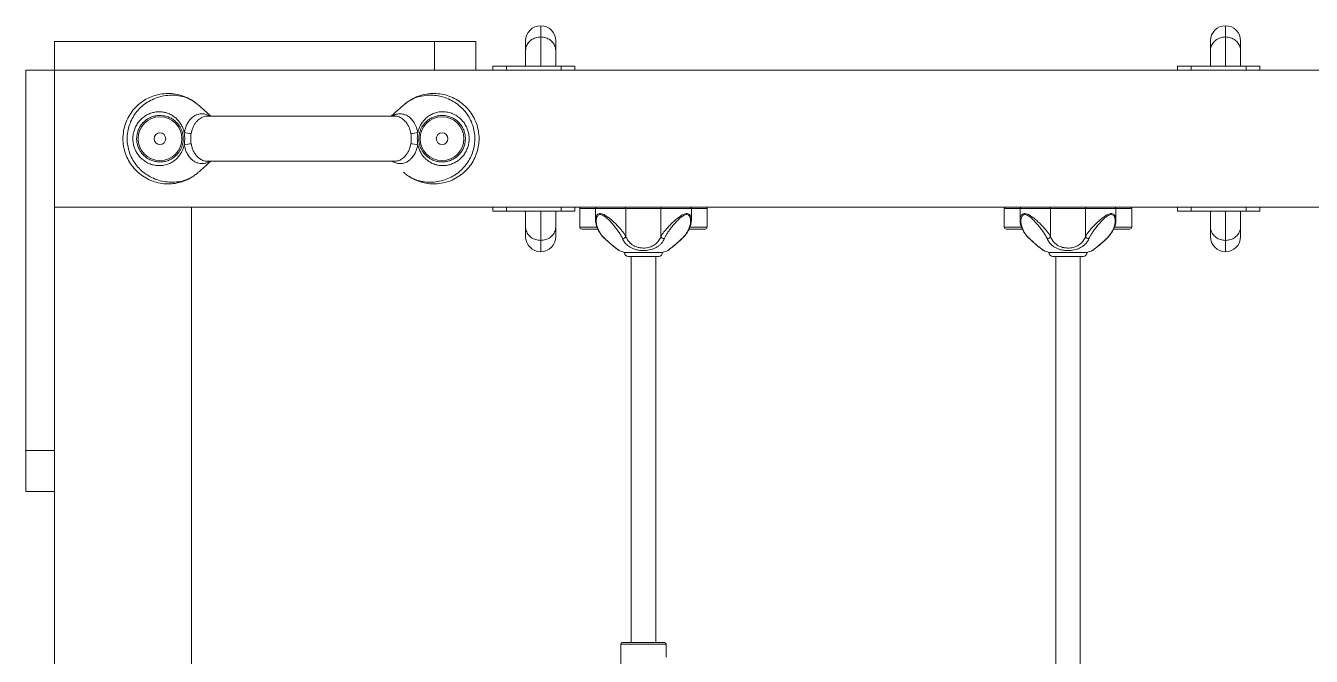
# Model space of a CAD drawing. Header units: millimetres. Extents: x -2809 to 3946, y -2926 to 2611.
# Drawn here: x -1309 to -370, y -7 to 453 of the extents above; entities that cross this region are included whole.
import ezdxf

# ---------------------------------------------------------------- set-up
doc = ezdxf.new("R2010")
doc.units = ezdxf.units.MM
doc.layers.add('DIKOM_ОБЪЕКТ', color=7, linetype='Continuous')

msp = doc.modelspace()

# ---------------------------------------------------------------- linework, layer by layer
at = {"layer": 'DIKOM_ОБЪЕКТ', "color": 7, "linetype": 'Continuous', "lineweight": 15}
for p, q in [((-932.639, 445.076), (-932.639, 453.311)), ((-432.639, 445.076), (-432.639, 453.311)), ((-1287.639, 441.811), (-1287.639, 420.811)), ((-1287.639, 441.811), (-1010.065, 441.811)), ((-1010.065, 441.811), (-1010.065, 420.811)), ((-1010.065, 441.811), (-980.065, 441.811)), ((-980.065, 420.811), (-980.065, 441.811)), ((-943.639, 435.141), (-943.639, 442.311)), ((-932.639, 423.811), (-932.639, 445.076)), ((-921.639, 442.311), (-921.639, 435.141)), ((-443.639, 435.141), (-443.639, 442.311)), ((-432.639, 423.811), (-432.639, 445.076)), ((-421.639, 442.311), (-421.639, 435.141)), ((-943.639, 423.811), (-943.639, 435.141)), ((-921.639, 435.141), (-921.639, 423.811)), ((-443.639, 423.811), (-443.639, 435.141)), ((-421.639, 435.141), (-421.639, 423.811)), ((-967.639, 420.811), (-967.639, 423.811)), ((-967.639, 423.811), (-957.639, 423.811)), ((-957.639, 423.811), (-957.639, 420.811)), ((-957.639, 423.811), (-917.639, 423.811)), ((-917.639, 420.811), (-917.639, 423.811)), ((-917.639, 423.811), (-907.639, 423.811)), ((-907.639, 423.811), (-907.639, 420.811)), ((-467.639, 420.811), (-467.639, 423.811)), ((-467.639, 423.811), (-457.639, 423.811)), ((-457.639, 423.811), (-457.639, 420.811)), ((-457.639, 423.811), (-417.639, 423.811)), ((-417.639, 420.811), (-417.639, 423.811)), ((-417.639, 423.811), (-407.639, 423.811)), ((-407.639, 423.811), (-407.639, 420.811)), ((-1287.639, 420.811), (-1308.639, 420.811)), ((-1308.639, 420.811), (-1308.639, 143.237)), ((-1287.639, 420.811), (-1010.065, 420.811)), ((-1287.639, 420.811), (-1287.639, 143.237)), ((-1287.639, 320.811), (-1287.639, 420.811)), ((-1287.639, 420.811), (712.361, 420.811)), ((-1039.168, 387.215), (-1039.456, 387.2)), ((-1176.064, 354.434), (-1175.811, 354.432)), ((-1032.712, 346.28), (-1032.582, 346.163)), ((-1187.639, 320.811), (-1287.639, 320.811)), ((-1287.639, -379.189), (-1287.639, 320.811)), ((-1287.639, 320.811), (712.361, 320.811)), ((-1187.639, -379.189), (-1187.639, 320.811)), ((-967.639, 317.811), (-967.639, 320.811)), ((-957.639, 320.811), (-957.639, 317.811)), ((-917.639, 317.811), (-917.639, 320.811)), ((-907.639, 320.811), (-907.639, 317.811)), ((-904.155, 319.811), (-904.155, 306.311)), ((-892.639, 319.811), (-904.155, 319.811)), ((-892.639, 319.811), (-892.639, 311.571)), ((-870.439, 319.811), (-892.639, 319.811)), ((-870.439, 319.811), (-870.439, 299.381)), ((-844.839, 319.811), (-870.439, 319.811)), ((-844.839, 319.811), (-844.839, 299.381)), ((-822.639, 319.811), (-844.839, 319.811)), ((-822.639, 311.6), (-822.639, 319.811)), ((-811.123, 319.811), (-822.639, 319.811)), ((-811.123, 306.311), (-811.123, 319.811)), ((-594.155, 319.811), (-594.155, 306.311)), ((-582.639, 319.811), (-594.155, 319.811)), ((-582.639, 319.811), (-582.639, 311.571)), ((-560.439, 319.811), (-582.639, 319.811)), ((-560.439, 319.811), (-560.439, 299.381)), ((-534.839, 319.811), (-560.439, 319.811)), ((-534.839, 319.811), (-534.839, 299.381)), ((-512.639, 319.811), (-534.839, 319.811)), ((-512.639, 311.6), (-512.639, 319.811)), ((-501.123, 319.811), (-512.639, 319.811)), ((-501.123, 306.311), (-501.123, 319.811)), ((-467.639, 317.811), (-467.639, 320.811)), ((-457.639, 320.811), (-457.639, 317.811)), ((-417.639, 317.811), (-417.639, 320.811)), ((-407.639, 320.811), (-407.639, 317.811)), ((-957.639, 317.811), (-967.639, 317.811)), ((-957.639, 317.811), (-917.639, 317.811)), ((-943.639, 306.481), (-943.639, 317.811)), ((-932.639, 296.546), (-932.639, 317.811)), ((-921.639, 317.811), (-921.639, 306.481)), ((-907.639, 317.811), (-917.639, 317.811)), ((-457.639, 317.811), (-467.639, 317.811)), ((-457.639, 317.811), (-417.639, 317.811)), ((-443.639, 306.481), (-443.639, 317.811)), ((-432.639, 296.546), (-432.639, 317.811)), ((-421.639, 317.811), (-421.639, 306.481)), ((-407.639, 317.811), (-417.639, 317.811)), ((-943.639, 299.311), (-943.639, 306.481)), ((-921.639, 306.481), (-921.639, 299.311)), ((-904.155, 306.311), (-891.644, 306.311)), ((-891.004, 304.811), (-902.655, 304.811)), ((-812.623, 304.811), (-824.275, 304.811)), ((-823.659, 306.311), (-811.123, 306.311)), ((-594.155, 306.311), (-581.644, 306.311)), ((-581.004, 304.811), (-592.655, 304.811)), ((-502.623, 304.811), (-514.275, 304.811)), ((-513.659, 306.311), (-501.123, 306.311)), ((-443.639, 299.311), (-443.639, 306.481)), ((-421.639, 306.481), (-421.639, 299.311)), ((-932.639, 288.311), (-932.639, 296.546)), ((-885.999, 297.932), (-885.989, 297.923)), ((-575.999, 297.932), (-575.989, 297.923)), ((-432.639, 288.311), (-432.639, 296.546)), ((-843.639, 287.811), (-871.639, 287.811)), ((-846.639, 284.811), (-868.639, 284.811)), ((-866.639, 284.811), (-866.639, 2.811)), ((-848.639, 2.811), (-848.639, 284.811)), ((-533.639, 287.811), (-561.639, 287.811)), ((-536.639, 284.811), (-558.639, 284.811)), ((-556.639, 284.811), (-556.639, -20.189)), ((-538.639, -20.189), (-538.639, 284.811)), ((-1287.639, 143.237), (-1308.639, 143.237)), ((-1308.639, 143.237), (-1308.639, 113.237)), ((-1308.639, 113.237), (-1287.639, 113.237)), ((-874.139, 1.811), (-874.139, -7.089)), ((-874.139, 1.811), (-841.139, 1.811)), ((-873.139, 2.811), (-842.139, 2.811)), ((-841.139, -7.089), (-841.139, 1.811)), ((-874.139, -51.189), (-874.139, -7.089)), ((-841.139, -7.689), (-841.139, -7.089))]:
    msp.add_line(p, q, dxfattribs=at)
at = {"layer": 'DIKOM_ОБЪЕКТ', "color": 7, "linetype": 'Continuous', "lineweight": 15, "flags": 128}
for points in [[(-885.989, 297.923), (-885.932, 297.891), (-885.786, 297.884)], [(-829.492, 297.884), (-829.346, 297.891), (-829.284, 297.927)], [(-575.989, 297.923), (-575.932, 297.891), (-575.786, 297.884)], [(-519.492, 297.884), (-519.346, 297.891), (-519.284, 297.927)]]:
    msp.add_lwpolyline(points, dxfattribs=at)
at = {"layer": 'DIKOM_ОБЪЕКТ', "color": 7, "linetype": 'Continuous', "lineweight": 15}
for centre, radius in [((-1210.639, 370.811), 16), ((-1004.639, 370.811), 16), ((-1210.639, 370.811), 4.25), ((-1004.639, 370.811), 4.25)]:
    msp.add_circle(centre, radius, dxfattribs=at)
for centre, radius, start, end in [((-932.639, 442.311), 11, 90, 180), ((-932.639, 442.311), 11, 0, 90), ((-432.639, 442.311), 11, 90, 180), ((-432.639, 442.311), 11, 0, 90), ((-1147.653, 85.06), 284.914, 98.109461, 99.137365), ((-1148.591, 651.146), 279.421, 260.876424, 261.92413), ((-1067.623, 85.078), 284.895, 80.862604, 81.890576), ((-1066.685, 651.131), 279.406, 278.075852, 279.123613), ((-903.155, 319.811), 1, 90, 180), ((-891.639, 319.811), 1, 90, 180), ((-871.406, 319.845), 0.967, 358.008718, 87.862162), ((-843.872, 319.845), 0.967, 92.13886, 181.99026), ((-823.639, 319.811), 1, 0, 90), ((-812.123, 319.811), 1, 0, 90), ((-593.155, 319.811), 1, 90, 180), ((-581.639, 319.811), 1, 90, 180), ((-561.406, 319.845), 0.967, 358.009787, 87.859263), ((-533.872, 319.844), 0.967, 92.140627, 181.986663), ((-513.639, 319.811), 1, 0, 90), ((-502.123, 319.811), 1, 0, 90), ((-902.655, 306.311), 1.5, 180, 270), ((-812.623, 306.311), 1.5, 270, 0), ((-592.655, 306.311), 1.5, 180, 270), ((-502.623, 306.311), 1.5, 270, 0), ((-932.639, 299.311), 11, 180, 270), ((-932.639, 299.311), 11, 270, 0), ((-872.744, 300.394), 2.517, 265.676195, 336.280916), ((-842.535, 300.394), 2.517, 203.719084, 274.323805), ((-562.744, 300.394), 2.517, 265.676501, 336.281215), ((-532.535, 300.394), 2.517, 203.719383, 274.32411), ((-432.639, 299.311), 11, 180, 270), ((-432.639, 299.311), 11, 270, 0), ((-857.639, 334.055), 48.317, 248.447403, 253.156755), ((-868.639, 287.811), 3, 180, 270), ((-846.639, 287.811), 3, 270, 0), ((-857.639, 334.055), 48.317, 286.843245, 291.552178), ((-547.639, 334.055), 48.317, 248.447403, 253.156755), ((-558.639, 287.811), 3, 180, 270), ((-536.639, 287.811), 3, 270, 0), ((-547.639, 334.055), 48.317, 286.843245, 291.552178), ((-873.139, 1.811), 1, 90, 180), ((-842.139, 1.811), 1, 0, 90)]:
    msp.add_arc(centre, radius, start, end, dxfattribs=at)
for points, knots in [([(-932.639, 445.076), (-933.876, 444.966), (-936.35, 444.747), (-939.642, 443.034), (-942.145, 440.512), (-943.39, 437.767), (-943.635, 435.924), (-943.639, 435.192), (-943.639, 435.141)], [0, 0, 0, 0, 0.2146746, 0.4293491, 0.6440271, 0.8587096, 0.9901548, 1, 1, 1, 1]), ([(-932.639, 445.076), (-931.402, 444.966), (-928.928, 444.747), (-925.636, 443.034), (-923.133, 440.512), (-921.888, 437.767), (-921.643, 435.924), (-921.639, 435.192), (-921.639, 435.141)], [0, 0, 0, 0, 0.2146761, 0.4293497, 0.6440275, 0.8587099, 0.9901548, 1, 1, 1, 1]), ([(-432.639, 445.076), (-433.876, 444.966), (-436.35, 444.747), (-439.642, 443.034), (-442.145, 440.512), (-443.39, 437.767), (-443.635, 435.924), (-443.639, 435.192), (-443.639, 435.141)], [0, 0, 0, 0, 0.2146763, 0.4293486, 0.6440267, 0.8587099, 0.9901548, 1, 1, 1, 1]), ([(-432.639, 445.076), (-431.402, 444.966), (-428.928, 444.747), (-425.636, 443.034), (-423.133, 440.512), (-421.888, 437.767), (-421.643, 435.924), (-421.639, 435.192), (-421.639, 435.141)], [0, 0, 0, 0, 0.2146759, 0.4293507, 0.6440283, 0.8587098, 0.9901549, 1, 1, 1, 1]), ([(-1182.696, 346.163), (-1182.709, 346.152), (-1183.058, 345.842), (-1184.398, 344.7), (-1186.855, 342.925), (-1190.724, 340.761), (-1195.403, 338.973), (-1200.864, 337.867), (-1206.435, 337.71), (-1211.957, 338.469), (-1217.271, 340.162), (-1222.236, 342.706), (-1226.694, 346.063), (-1230.541, 350.107), (-1233.639, 354.75), (-1235.932, 359.841), (-1237.32, 365.248), (-1237.721, 369.929), (-1237.515, 374.604), (-1236.703, 379.232), (-1234.843, 384.497), (-1232.109, 389.367), (-1228.611, 393.722), (-1224.419, 397.414), (-1219.671, 400.369), (-1214.482, 402.467), (-1209.007, 403.683), (-1203.4, 403.94), (-1197.95, 403.28), (-1192.818, 401.763), (-1189.616, 400.245), (-1186.801, 398.614), (-1185.302, 397.601), (-1183.693, 396.316), (-1183.162, 395.869), (-1182.833, 395.58), (-1182.73, 395.489), (-1182.7, 395.462), (-1182.688, 395.452)], [0, 0, 0, 0, 0.0003421, 0.0092824, 0.0348096, 0.0603373, 0.0970301, 0.1337223, 0.1703504, 0.206978, 0.2436012, 0.2802245, 0.3168466, 0.3534682, 0.3900904, 0.4267125, 0.4633354, 0.499958, 0.5191326, 0.5557629, 0.5923932, 0.6290329, 0.6656724, 0.7023392, 0.739006, 0.7757908, 0.8125758, 0.8495271, 0.8864792, 0.9208925, 0.9553056, 0.9564603, 0.9854321, 0.9910262, 0.99728, 0.9991911, 0.9996951, 1, 1, 1, 1]), ([(-1032.59, 395.452), (-1032.578, 395.462), (-1032.547, 395.49), (-1032.44, 395.585), (-1032.097, 395.885), (-1031.411, 396.462), (-1029.367, 398.061), (-1025.788, 400.307), (-1020.458, 402.502), (-1014.792, 403.717), (-1009.071, 403.93), (-1003.569, 403.205), (-998.216, 401.552), (-993.259, 399.047), (-988.75, 395.716), (-984.899, 391.711), (-981.745, 387.074), (-979.435, 382.02), (-977.992, 376.6), (-977.502, 371.268), (-977.864, 365.934), (-979.057, 360.715), (-981.187, 355.581), (-984.177, 350.833), (-987.888, 346.691), (-992.282, 343.199), (-997.163, 340.515), (-1002.479, 338.673), (-1007.986, 337.759), (-1013.619, 337.787), (-1019.114, 338.754), (-1024.412, 340.649), (-1028.619, 343.016), (-1031.208, 344.976), (-1032.286, 345.9), (-1032.535, 346.122), (-1032.582, 346.163)], [0, 0, 0, 0, 0.0003049, 0.0008418, 0.0028292, 0.0093247, 0.0186145, 0.0542535, 0.0927212, 0.1324449, 0.1685545, 0.2057055, 0.2418092, 0.278958, 0.3150593, 0.3522064, 0.3883064, 0.4254523, 0.4615535, 0.4987009, 0.5307904, 0.5669002, 0.6040571, 0.6401772, 0.6773455, 0.7134998, 0.7507046, 0.7869991, 0.8243553, 0.8607113, 0.8981286, 0.9344773, 0.9718792, 0.9933808, 0.9987507, 1, 1, 1, 1]), ([(-1182.688, 395.452), (-1182.7, 395.462), (-1182.796, 395.548), (-1182.981, 395.71), (-1183.316, 395.997), (-1183.776, 396.378), (-1184.595, 397.023), (-1186.033, 398.056), (-1187.338, 398.843), (-1189.71, 400.108), (-1193.005, 401.474), (-1198.228, 402.546), (-1203.653, 402.701), (-1208.952, 401.984), (-1214.051, 400.454), (-1218.719, 398.215), (-1222.982, 395.271), (-1226.661, 391.761), (-1229.749, 387.692), (-1232.116, 383.243), (-1233.75, 378.441), (-1234.453, 374.257), (-1234.632, 370.036), (-1234.295, 365.81), (-1233.094, 360.932), (-1231.106, 356.265), (-1228.408, 351.994), (-1225.027, 348.164), (-1221.086, 344.917), (-1216.626, 342.292), (-1211.783, 340.378), (-1206.612, 339.215), (-1201.247, 338.873), (-1195.768, 339.442), (-1190.969, 340.888), (-1186.956, 342.915), (-1184.432, 344.679), (-1183.065, 345.836), (-1182.71, 346.151), (-1182.697, 346.162)], [0, 0, 0, 0, 0.0003388, 0.0027105, 0.005151, 0.009624, 0.0152391, 0.0270716, 0.0468153, 0.0472353, 0.0836072, 0.1213167, 0.1585771, 0.1969062, 0.2328769, 0.2697356, 0.3049394, 0.3410299, 0.3758439, 0.4115629, 0.4461781, 0.4817097, 0.5000462, 0.5346369, 0.570147, 0.6048759, 0.6405184, 0.6755586, 0.7114976, 0.7471012, 0.7835858, 0.8201904, 0.8577379, 0.8957713, 0.9351712, 0.9623396, 0.9900593, 0.9996381, 1, 1, 1, 1]), ([(-1173.549, 387.311), (-1174.422, 388.088), (-1177.482, 390.813), (-1180.517, 393.517), (-1182.685, 395.449)], [0, 0, 0, 0, 0.2853584, 1, 1, 1, 1]), ([(-1032.593, 395.449), (-1034.762, 393.517), (-1037.796, 390.813), (-1040.856, 388.088), (-1041.729, 387.311)], [0, 0, 0, 0, 0.7146429, 1, 1, 1, 1]), ([(-1032.581, 346.162), (-1032.533, 346.12), (-1032.281, 345.896), (-1031.188, 344.964), (-1028.73, 343.149), (-1024.724, 341.033), (-1021.112, 339.926), (-1017.321, 339.196), (-1013.346, 338.865), (-1007.991, 339.317), (-1002.794, 340.602), (-998.001, 342.617), (-993.582, 345.354), (-989.724, 348.683), (-986.429, 352.597), (-983.836, 356.924), (-981.958, 361.641), (-980.914, 366.363), (-980.6, 371.179), (-981.014, 375.991), (-982.244, 380.862), (-984.259, 385.518), (-986.981, 389.774), (-990.384, 393.585), (-994.345, 396.81), (-998.821, 399.41), (-1003.677, 401.296), (-1008.857, 402.43), (-1014.226, 402.741), (-1019.705, 402.139), (-1024.485, 400.662), (-1027.965, 398.875), (-1030.026, 397.512), (-1031.035, 396.748), (-1031.614, 396.285), (-1031.936, 396.019), (-1032.285, 395.72), (-1032.478, 395.551), (-1032.578, 395.462), (-1032.59, 395.452)], [0, 0, 0, 0, 0.00133, 0.0070836, 0.0301832, 0.0654038, 0.1018613, 0.1090614, 0.1464824, 0.1850419, 0.221198, 0.2582492, 0.2935437, 0.3297221, 0.3645816, 0.4003441, 0.4349842, 0.470539, 0.5012307, 0.5358169, 0.5713209, 0.6060512, 0.6416954, 0.6767439, 0.7126914, 0.7483068, 0.7848044, 0.8214262, 0.8589928, 0.8970452, 0.936475, 0.9634176, 0.9790574, 0.9883818, 0.9899994, 0.9946401, 0.9971774, 0.9996612, 1, 1, 1, 1]), ([(-1192.898, 366.358), (-1193.067, 365.69), (-1193.455, 364.16), (-1194.377, 361.921), (-1195.676, 359.582), (-1197.317, 357.398), (-1199.428, 355.296), (-1201.991, 353.475), (-1204.588, 352.269), (-1207.331, 351.462), (-1210.192, 351.06), (-1213.601, 351.199), (-1216.975, 351.983), (-1220.123, 353.332), (-1222.947, 355.201), (-1225.37, 357.46), (-1227.365, 360.088), (-1228.9, 362.982), (-1229.927, 366.09), (-1230.443, 369.313), (-1230.415, 372.574), (-1229.869, 375.782), (-1228.8, 378.85), (-1227.261, 381.7), (-1225.279, 384.247), (-1222.928, 386.435), (-1220.264, 388.19), (-1217.374, 389.491), (-1214.34, 390.282), (-1211.924, 390.508), (-1209.687, 390.463), (-1207.629, 390.214), (-1204.926, 389.493), (-1202.181, 388.25), (-1199.402, 386.335), (-1196.913, 383.818), (-1195, 380.982), (-1193.685, 378.114), (-1193.12, 376.258), (-1192.904, 375.291), (-1192.897, 375.259)], [0, 0, 0, 0, 0.0178179, 0.0408419, 0.0638786, 0.0902168, 0.1165638, 0.1482125, 0.1798497, 0.1976979, 0.2284145, 0.2591219, 0.2894049, 0.3196865, 0.348141, 0.3765958, 0.404397, 0.4321984, 0.4597853, 0.4873721, 0.5148678, 0.5423635, 0.5698049, 0.5972458, 0.6246405, 0.6520347, 0.6794226, 0.7068103, 0.7343865, 0.7619653, 0.771663, 0.7952705, 0.8188826, 0.8497475, 0.8806244, 0.9151675, 0.9496815, 0.9744273, 0.999156, 1, 1, 1, 1]), ([(-1209.659, 387.783), (-1209.976, 387.796), (-1211.187, 387.845), (-1213.335, 387.666), (-1216.034, 387.015), (-1218.613, 385.908), (-1220.983, 384.401), (-1223.075, 382.51), (-1224.837, 380.306), (-1226.207, 377.826), (-1227.159, 375.152), (-1227.645, 372.35), (-1227.67, 369.502), (-1227.21, 366.689), (-1226.295, 363.978), (-1224.928, 361.46), (-1223.15, 359.177), (-1220.994, 357.229), (-1218.477, 355.624), (-1215.677, 354.483), (-1212.671, 353.839), (-1209.639, 353.755), (-1207.091, 354.129), (-1204.643, 354.844), (-1202.315, 355.89), (-1200.009, 357.452), (-1198.094, 359.25), (-1196.608, 361.115), (-1195.423, 363.124), (-1194.538, 365.197), (-1193.934, 367.407), (-1193.611, 369.771), (-1193.641, 372.256), (-1194.04, 374.767), (-1194.798, 377.133), (-1195.996, 379.61), (-1197.737, 382.035), (-1199.991, 384.181), (-1202.488, 385.813), (-1205.613, 387.231), (-1208.135, 387.575), (-1209.659, 387.783)], [0, 0, 0, 0, 0.00919, 0.0351077, 0.0610177, 0.0864702, 0.1119191, 0.13702, 0.1621198, 0.1871953, 0.2122705, 0.2373453, 0.2624202, 0.2875932, 0.3127664, 0.3382188, 0.3636721, 0.3899111, 0.4161522, 0.4444288, 0.4727129, 0.5018361, 0.5309762, 0.5480248, 0.5782013, 0.6083836, 0.6331107, 0.6578228, 0.6790136, 0.7001865, 0.7206601, 0.7411221, 0.763687, 0.7862599, 0.8088801, 0.8315247, 0.8638287, 0.8961842, 0.9256395, 0.9550877, 1, 1, 1, 1]), ([(-1192.897, 375.259), (-1192.651, 376.359), (-1192.155, 378.583), (-1190.871, 381.535), (-1189.253, 384.096), (-1187.518, 386.004), (-1185.634, 387.431), (-1183.337, 388.593), (-1180.348, 389.163), (-1177.042, 388.749), (-1175.173, 387.767), (-1174.305, 387.311)], [0, 0, 0, 0, 0.1277014, 0.2584353, 0.3630722, 0.470798, 0.5493793, 0.6304973, 0.7614293, 0.8891632, 1, 1, 1, 1]), ([(-1175.928, 387.226), (-1176.651, 387.207), (-1178.363, 387.162), (-1181.063, 385.923), (-1183.354, 384.046), (-1185.046, 381.889), (-1186.273, 379.737), (-1187.268, 377.261), (-1187.651, 375.423), (-1187.845, 374.495)], [0, 0, 0, 0, 0.1146784, 0.2713008, 0.4589012, 0.5797168, 0.7033266, 0.8501022, 1, 1, 1, 1]), ([(-1039.461, 387.311), (-1039.776, 387.311), (-1041.24, 387.311), (-1044.61, 387.311), (-1049.067, 387.311), (-1053.3, 387.311), (-1057.191, 387.311), (-1060.954, 387.311), (-1064.867, 387.311), (-1070.325, 387.311), (-1077.499, 387.311), (-1086.476, 387.311), (-1095.708, 387.311), (-1105.075, 387.311), (-1114.469, 387.311), (-1123.765, 387.311), (-1132.746, 387.311), (-1139.609, 387.311), (-1144.473, 387.311), (-1147.552, 387.311), (-1150.717, 387.311), (-1154.225, 387.311), (-1158.655, 387.311), (-1163.873, 387.311), (-1168.82, 387.311), (-1172.832, 387.311), (-1175.051, 387.311), (-1175.933, 387.311), (-1175.934, 387.311)], [0, 0, 0, 0, 0.0124112, 0.0578369, 0.0990172, 0.1339578, 0.1622246, 0.1900826, 0.2184322, 0.2471465, 0.3052482, 0.3644067, 0.4240507, 0.483435, 0.5432752, 0.602992, 0.6616085, 0.7180471, 0.7398591, 0.7611779, 0.782113, 0.8069487, 0.8372368, 0.8813531, 0.9304735, 0.9648967, 0.9999309, 1, 1, 1, 1]), ([(-1040.98, 387.311), (-1040.544, 387.573), (-1039.141, 388.417), (-1036.862, 388.952), (-1034.408, 389.023), (-1032.479, 388.685), (-1030.664, 387.986), (-1029.373, 387.211), (-1027.896, 386.089), (-1026.312, 384.486), (-1024.823, 382.238), (-1023.326, 379.197), (-1022.773, 376.892), (-1022.381, 375.259)], [0, 0, 0, 0, 0.0575401, 0.1855408, 0.2591027, 0.3355057, 0.4060521, 0.4788306, 0.5056146, 0.6166854, 0.73231, 0.8104104, 1, 1, 1, 1]), ([(-1027.433, 374.495), (-1027.736, 375.844), (-1028.219, 377.99), (-1029.523, 380.733), (-1030.744, 382.596), (-1032.093, 384.118), (-1033.494, 385.335), (-1035.538, 386.564), (-1037.526, 387.352), (-1038.905, 387.237), (-1039.168, 387.215)], [0, 0, 0, 0, 0.2200082, 0.350137, 0.4830041, 0.5744281, 0.6747386, 0.7775827, 0.9576121, 1, 1, 1, 1]), ([(-1022.381, 375.259), (-1022.322, 375.514), (-1022.062, 376.62), (-1021.426, 378.507), (-1020.293, 380.89), (-1018.838, 383.13), (-1016.953, 385.312), (-1014.648, 387.261), (-1011.809, 388.924), (-1008.562, 390.069), (-1006.104, 390.427), (-1003.656, 390.516), (-1001.213, 390.355), (-997.795, 389.475), (-994.657, 388), (-991.908, 386.086), (-989.548, 383.741), (-987.624, 381.078), (-986.178, 378.134), (-985.225, 375.008), (-984.808, 371.77), (-984.912, 368.513), (-985.555, 365.322), (-986.695, 362.282), (-988.319, 359.481), (-990.36, 356.984), (-992.774, 354.87), (-995.476, 353.178), (-998.396, 351.971), (-1001.454, 351.25), (-1004.554, 351.058), (-1006.863, 351.296), (-1009.201, 351.794), (-1011.552, 352.592), (-1014.491, 354.23), (-1017.141, 356.452), (-1019.272, 359.041), (-1020.853, 361.788), (-1021.836, 364.184), (-1022.231, 365.761), (-1022.381, 366.358)], [0, 0, 0, 0, 0.0067508, 0.0293509, 0.0519638, 0.0772455, 0.1025379, 0.1328319, 0.1631208, 0.1963176, 0.2294961, 0.2312802, 0.2631384, 0.2949914, 0.3240534, 0.3531153, 0.3811024, 0.4090897, 0.4367401, 0.4643907, 0.4919173, 0.5194444, 0.5469091, 0.5743738, 0.6017877, 0.6292014, 0.6565855, 0.6839697, 0.7114236, 0.7388784, 0.7668257, 0.7947788, 0.8023482, 0.833387, 0.8644404, 0.8981205, 0.9317881, 0.9579403, 0.9840724, 1, 1, 1, 1]), ([(-1005.508, 387.789), (-1006.586, 387.672), (-1008.743, 387.438), (-1011.635, 386.394), (-1014.187, 384.972), (-1016.266, 383.303), (-1017.979, 381.437), (-1019.299, 379.522), (-1020.332, 377.47), (-1021.082, 375.331), (-1021.542, 373.049), (-1021.701, 370.6), (-1021.479, 368.068), (-1021.063, 366.335), (-1020.509, 364.649), (-1019.81, 363.006), (-1018.366, 360.645), (-1016.434, 358.435), (-1014.04, 356.54), (-1011.408, 355.126), (-1009.304, 354.424), (-1007.217, 353.975), (-1005.163, 353.747), (-1002.406, 353.881), (-999.682, 354.474), (-997.086, 355.494), (-994.678, 356.944), (-992.53, 358.766), (-990.712, 360.933), (-989.266, 363.368), (-988.25, 366.019), (-987.677, 368.804), (-987.584, 371.648), (-987.956, 374.476), (-988.804, 377.202), (-990.093, 379.767), (-991.806, 382.078), (-993.909, 384.107), (-996.355, 385.751), (-999.18, 387.009), (-1002.288, 387.774), (-1004.434, 387.784), (-1005.508, 387.789)], [0, 0, 0, 0, 0.0316432, 0.0633088, 0.0921194, 0.1209282, 0.1445406, 0.1681357, 0.1888506, 0.2095491, 0.2304255, 0.2512931, 0.2744921, 0.2977071, 0.2992494, 0.3232901, 0.3473592, 0.3790765, 0.4108228, 0.4404832, 0.470131, 0.4773499, 0.5038366, 0.5303124, 0.5559572, 0.5815965, 0.6068689, 0.6321394, 0.6572503, 0.6823598, 0.7074261, 0.7324921, 0.7575912, 0.7826904, 0.8079456, 0.8332009, 0.8588846, 0.8845698, 0.9114892, 0.9384126, 0.9691985, 1, 1, 1, 1]), ([(-1192.898, 366.358), (-1192.741, 367.688), (-1192.394, 370.65), (-1192.718, 373.621), (-1192.897, 375.259)], [0, 0, 0, 0, 0.4488636, 1, 1, 1, 1]), ([(-1174.29, 354.311), (-1174.915, 353.963), (-1176.548, 353.053), (-1179.601, 352.459), (-1182.186, 352.757), (-1184.221, 353.463), (-1185.799, 354.274), (-1187.078, 355.293), (-1188.397, 356.563), (-1189.706, 358.141), (-1191.103, 360.589), (-1192.228, 363.342), (-1192.656, 365.271), (-1192.898, 366.358)], [0, 0, 0, 0, 0.0810002, 0.2116075, 0.3450417, 0.3706561, 0.4560744, 0.5450161, 0.5551641, 0.6638677, 0.7761268, 0.8739083, 1, 1, 1, 1]), ([(-1187.845, 374.495), (-1188.009, 373.286), (-1188.342, 370.829), (-1188.012, 368.372), (-1187.844, 367.125)], [0, 0, 0, 0, 0.4924424, 1, 1, 1, 1]), ([(-1187.844, 367.125), (-1187.657, 366.226), (-1187.292, 364.467), (-1186.307, 361.952), (-1185.168, 359.929), (-1183.883, 358.247), (-1182.535, 356.885), (-1180.94, 355.718), (-1179.229, 354.9), (-1177.614, 354.367), (-1176.533, 354.414), (-1176.064, 354.434)], [0, 0, 0, 0, 0.1460547, 0.2857229, 0.4284307, 0.5145666, 0.6222945, 0.732827, 0.8272929, 0.9248612, 1, 1, 1, 1]), ([(-1022.381, 366.358), (-1022.581, 365.434), (-1022.984, 363.572), (-1024.029, 360.883), (-1025.451, 358.318), (-1027.149, 356.211), (-1029.028, 354.595), (-1031.324, 353.242), (-1034.321, 352.468), (-1037.911, 352.766), (-1040.042, 353.778), (-1041.164, 354.311)], [0, 0, 0, 0, 0.1065243, 0.2147528, 0.3240141, 0.4364128, 0.5181615, 0.602512, 0.735425, 0.8607535, 1, 1, 1, 1]), ([(-1039.355, 354.338), (-1038.472, 354.407), (-1036.58, 354.554), (-1033.728, 356.006), (-1031.449, 358.073), (-1029.801, 360.413), (-1028.331, 363.257), (-1027.79, 365.592), (-1027.434, 367.125)], [0, 0, 0, 0, 0.1401776, 0.3003532, 0.4958091, 0.6224625, 0.7520805, 1, 1, 1, 1]), ([(-1027.434, 367.125), (-1027.27, 368.334), (-1026.936, 370.791), (-1027.266, 373.248), (-1027.433, 374.495)], [0, 0, 0, 0, 0.4924391, 1, 1, 1, 1]), ([(-1022.381, 375.259), (-1022.537, 373.93), (-1022.885, 370.968), (-1022.56, 367.996), (-1022.381, 366.358)], [0, 0, 0, 0, 0.448867, 1, 1, 1, 1]), ([(-1182.603, 346.247), (-1180.641, 348.003), (-1177.583, 350.742), (-1174.624, 353.369), (-1173.563, 354.311)], [0, 0, 0, 0, 0.6414271, 1, 1, 1, 1]), ([(-1175.812, 354.311), (-1175.499, 354.311), (-1174.036, 354.311), (-1170.668, 354.311), (-1166.211, 354.311), (-1161.978, 354.311), (-1158.087, 354.311), (-1154.324, 354.311), (-1150.411, 354.311), (-1144.953, 354.311), (-1137.779, 354.311), (-1128.803, 354.311), (-1119.571, 354.311), (-1110.203, 354.311), (-1100.809, 354.311), (-1091.513, 354.311), (-1082.532, 354.311), (-1075.669, 354.311), (-1070.805, 354.311), (-1067.726, 354.311), (-1064.561, 354.311), (-1061.053, 354.311), (-1056.624, 354.311), (-1051.398, 354.311), (-1046.482, 354.311), (-1042.386, 354.311), (-1040.369, 354.311), (-1039.352, 354.311)], [0, 0, 0, 0, 0.0123556, 0.0577885, 0.0989753, 0.1339215, 0.1621927, 0.1900552, 0.2184093, 0.2471282, 0.3052391, 0.3644071, 0.4240604, 0.4834542, 0.5433039, 0.6030302, 0.661656, 0.7181037, 0.7399191, 0.7612413, 0.7821797, 0.8070193, 0.8373123, 0.8814355, 0.9305638, 0.9649924, 1, 1, 1, 1]), ([(-892.613, 311.505), (-892.609, 311.103), (-892.6, 310.049), (-892.273, 308.283), (-891.657, 306.209), (-890.729, 304.103), (-889.524, 302.034), (-888.115, 300.159), (-886.92, 298.795), (-886.172, 298.117), (-885.975, 297.938)], [0, 0, 0, 0, 0.0862303, 0.2257019, 0.3722691, 0.5257591, 0.6780521, 0.8264639, 0.95434, 1, 1, 1, 1]), ([(-892.554, 311.504), (-892.581, 311.796), (-892.674, 312.814), (-892.284, 314.058), (-891.611, 315.179), (-890.819, 315.874), (-889.691, 316.261), (-888.159, 316.134), (-886.077, 315.303), (-883.718, 313.742), (-881.259, 311.746), (-878.782, 309.497), (-876.204, 306.923), (-873.892, 304.357), (-872.075, 302.055), (-871.018, 300.476), (-870.562, 299.614), (-870.439, 299.381)], [0, 0, 0, 0, 0.0334778, 0.1164492, 0.1592602, 0.2033166, 0.2529106, 0.3031098, 0.3607347, 0.4488109, 0.524968, 0.6033853, 0.7047443, 0.8097027, 0.8888112, 0.9700366, 1, 1, 1, 1]), ([(-872.933, 297.884), (-873.31, 298.678), (-874.063, 300.266), (-875.806, 302.925), (-877.884, 305.737), (-880.093, 308.399), (-882.23, 310.76), (-884.336, 312.826), (-886.37, 314.469), (-888.187, 315.357), (-889.529, 315.493), (-890.505, 315.083), (-891.181, 314.356), (-891.775, 313.183), (-892.14, 311.306), (-892.01, 308.744), (-891.324, 306.099), (-890.248, 303.634), (-888.958, 301.51), (-887.474, 299.577), (-886.349, 298.448), (-885.786, 297.884)], [0, 0, 0, 0, 0.0653617, 0.1308348, 0.2026591, 0.2744922, 0.327811, 0.3810313, 0.4398617, 0.4769808, 0.5086586, 0.5402043, 0.568757, 0.5974138, 0.6538749, 0.7230831, 0.7923843, 0.8493092, 0.9062095, 0.9531225, 1, 1, 1, 1]), ([(-844.839, 299.381), (-844.544, 299.912), (-843.949, 300.987), (-842.609, 302.833), (-840.926, 304.878), (-838.767, 307.233), (-836.203, 309.783), (-833.442, 312.256), (-831.097, 314.061), (-829.3, 315.178), (-827.85, 315.875), (-826.365, 316.261), (-824.95, 316.134), (-823.635, 315.305), (-822.868, 313.734), (-822.577, 312.359), (-822.649, 311.643), (-822.654, 311.593)], [0, 0, 0, 0, 0.0677704, 0.1371017, 0.2182522, 0.3013414, 0.3996313, 0.5013884, 0.5845887, 0.6275199, 0.671698, 0.7214299, 0.7717681, 0.8295507, 0.9178722, 0.9942379, 1, 1, 1, 1]), ([(-829.492, 297.884), (-828.72, 298.678), (-827.174, 300.266), (-825.394, 302.925), (-824.059, 305.737), (-823.347, 308.399), (-823.146, 310.76), (-823.373, 312.826), (-824.058, 314.469), (-825.191, 315.357), (-826.43, 315.493), (-827.718, 315.083), (-828.966, 314.356), (-830.52, 313.183), (-832.529, 311.306), (-834.903, 308.744), (-837.091, 306.099), (-838.963, 303.634), (-840.407, 301.51), (-841.569, 299.577), (-842.086, 298.448), (-842.345, 297.884)], [0, 0, 0, 0, 0.0653608, 0.1308344, 0.2026595, 0.2744921, 0.3278105, 0.3810309, 0.4398627, 0.4769805, 0.5086582, 0.540203, 0.5687564, 0.5974134, 0.6538745, 0.723083, 0.7923841, 0.8493084, 0.9062093, 0.9531221, 1, 1, 1, 1]), ([(-829.287, 297.929), (-829.265, 297.948), (-828.691, 298.448), (-827.687, 299.557), (-826.294, 301.269), (-825.07, 303.154), (-824.045, 305.172), (-823.254, 307.29), (-822.799, 309.369), (-822.604, 310.817), (-822.647, 311.52), (-822.652, 311.594)], [0, 0, 0, 0, 0.0049424, 0.1294391, 0.2617709, 0.4009009, 0.5465858, 0.6966906, 0.8490323, 0.9842058, 1, 1, 1, 1]), ([(-582.613, 311.505), (-582.609, 311.103), (-582.6, 310.049), (-582.273, 308.283), (-581.657, 306.209), (-580.729, 304.103), (-579.524, 302.034), (-578.115, 300.159), (-576.92, 298.795), (-576.172, 298.117), (-575.975, 297.938)], [0, 0, 0, 0, 0.0862304, 0.2257021, 0.3722691, 0.5257592, 0.6780537, 0.8264639, 0.9543411, 1, 1, 1, 1]), ([(-582.554, 311.504), (-582.581, 311.796), (-582.674, 312.814), (-582.284, 314.058), (-581.611, 315.179), (-580.819, 315.874), (-579.691, 316.261), (-578.159, 316.134), (-576.077, 315.303), (-573.718, 313.742), (-571.259, 311.746), (-568.782, 309.497), (-566.204, 306.923), (-563.893, 304.357), (-562.075, 302.055), (-561.018, 300.476), (-560.562, 299.614), (-560.439, 299.381)], [0, 0, 0, 0, 0.0334778, 0.1164492, 0.1592607, 0.2033168, 0.2529108, 0.3031099, 0.3607354, 0.4488116, 0.5249688, 0.603386, 0.7047445, 0.8097024, 0.8888113, 0.9700364, 1, 1, 1, 1]), ([(-562.933, 297.884), (-563.31, 298.678), (-564.063, 300.266), (-565.806, 302.925), (-567.884, 305.737), (-570.093, 308.399), (-572.23, 310.76), (-574.336, 312.826), (-576.371, 314.469), (-578.187, 315.357), (-579.529, 315.493), (-580.505, 315.083), (-581.181, 314.356), (-581.775, 313.183), (-582.14, 311.306), (-582.01, 308.744), (-581.324, 306.099), (-580.249, 303.634), (-578.957, 301.51), (-577.474, 299.577), (-576.349, 298.448), (-575.786, 297.884)], [0, 0, 0, 0, 0.0653619, 0.1308353, 0.2026589, 0.274492, 0.3278111, 0.3810314, 0.4398622, 0.4769809, 0.508659, 0.5402044, 0.5687569, 0.5974138, 0.6538749, 0.7230831, 0.7923843, 0.8493089, 0.9062095, 0.9531221, 1, 1, 1, 1]), ([(-534.839, 299.381), (-534.544, 299.912), (-533.949, 300.987), (-532.609, 302.833), (-530.926, 304.878), (-528.767, 307.233), (-526.203, 309.783), (-523.442, 312.256), (-521.097, 314.061), (-519.3, 315.178), (-517.85, 315.875), (-516.365, 316.261), (-514.95, 316.134), (-513.635, 315.305), (-512.868, 313.734), (-512.577, 312.359), (-512.649, 311.643), (-512.654, 311.593)], [0, 0, 0, 0, 0.0677704, 0.1371017, 0.2182526, 0.3013412, 0.3996316, 0.5013887, 0.5845884, 0.6275196, 0.6716983, 0.7214308, 0.7717679, 0.8295509, 0.9178722, 0.994238, 1, 1, 1, 1]), ([(-519.492, 297.884), (-518.72, 298.678), (-517.174, 300.266), (-515.394, 302.925), (-514.059, 305.737), (-513.347, 308.399), (-513.146, 310.76), (-513.373, 312.826), (-514.058, 314.469), (-515.191, 315.357), (-516.43, 315.493), (-517.718, 315.083), (-518.966, 314.356), (-520.52, 313.183), (-522.529, 311.306), (-524.903, 308.744), (-527.091, 306.099), (-528.963, 303.634), (-530.407, 301.51), (-531.569, 299.577), (-532.086, 298.448), (-532.345, 297.884)], [0, 0, 0, 0, 0.0653611, 0.130835, 0.2026598, 0.2744925, 0.3278107, 0.381031, 0.4398629, 0.4769808, 0.5086589, 0.5402032, 0.568757, 0.5974136, 0.6538746, 0.7230828, 0.7923841, 0.8493084, 0.9062095, 0.9531221, 1, 1, 1, 1]), ([(-519.287, 297.929), (-519.265, 297.948), (-518.691, 298.448), (-517.687, 299.557), (-516.294, 301.269), (-515.07, 303.154), (-514.045, 305.172), (-513.254, 307.29), (-512.799, 309.369), (-512.604, 310.817), (-512.647, 311.52), (-512.652, 311.594)], [0, 0, 0, 0, 0.0049448, 0.1294402, 0.2617709, 0.4009015, 0.5465861, 0.6966907, 0.8490324, 0.9842057, 1, 1, 1, 1]), ([(-932.639, 296.546), (-933.876, 296.656), (-936.35, 296.875), (-939.642, 298.588), (-942.145, 301.109), (-943.39, 303.855), (-943.635, 305.698), (-943.639, 306.43), (-943.639, 306.481)], [0, 0, 0, 0, 0.2146745, 0.429349, 0.6440269, 0.8587066, 0.9901517, 1, 1, 1, 1]), ([(-932.639, 296.546), (-931.402, 296.656), (-928.928, 296.875), (-925.636, 298.588), (-923.133, 301.109), (-921.888, 303.855), (-921.643, 305.698), (-921.639, 306.43), (-921.639, 306.481)], [0, 0, 0, 0, 0.214676, 0.4293495, 0.6440273, 0.8587068, 0.9901517, 1, 1, 1, 1]), ([(-432.639, 296.546), (-433.876, 296.656), (-436.35, 296.875), (-439.642, 298.588), (-442.145, 301.109), (-443.39, 303.855), (-443.635, 305.698), (-443.639, 306.43), (-443.639, 306.481)], [0, 0, 0, 0, 0.2146763, 0.4293485, 0.6440265, 0.8587068, 0.9901517, 1, 1, 1, 1]), ([(-432.639, 296.546), (-431.402, 296.656), (-428.928, 296.875), (-425.636, 298.588), (-423.133, 301.109), (-421.888, 303.855), (-421.643, 305.698), (-421.639, 306.43), (-421.639, 306.481)], [0, 0, 0, 0, 0.2146758, 0.4293506, 0.6440282, 0.8587067, 0.9901517, 1, 1, 1, 1]), ([(-885.995, 297.935), (-885.501, 297.471), (-884.427, 296.462), (-882.836, 295.052), (-881.226, 293.67), (-879.796, 292.485), (-878.531, 291.464), (-877.495, 290.646), (-876.682, 290.015), (-876.136, 289.596), (-875.892, 289.411), (-875.867, 289.391), (-875.858, 289.385)], [0, 0, 0, 0, 0.1006362, 0.2188051, 0.3307606, 0.4491322, 0.5502291, 0.6572, 0.7598885, 0.8584823, 0.954631, 1, 1, 1, 1]), ([(-885.786, 297.884), (-885.149, 297.291), (-883.867, 296.097), (-882.031, 294.487), (-880.31, 293.028), (-878.832, 291.817), (-877.586, 290.822), (-876.62, 290.067), (-875.909, 289.519), (-875.454, 289.172), (-875.408, 289.137), (-875.385, 289.12)], [0, 0, 0, 0, 0.1245237, 0.2507428, 0.3691939, 0.4898885, 0.5939805, 0.7003121, 0.7997166, 0.9016942, 1, 1, 1, 1]), ([(-842.345, 297.884), (-842.625, 297.287), (-843.184, 296.094), (-844.375, 294.478), (-845.827, 293.024), (-847.482, 291.809), (-849.317, 290.82), (-851.248, 290.062), (-853.317, 289.515), (-855.527, 289.172), (-857.863, 289.07), (-860.371, 289.231), (-862.898, 289.715), (-865.326, 290.52), (-867.467, 291.597), (-869.619, 293.118), (-871.587, 295.18), (-872.484, 296.982), (-872.933, 297.884)], [0, 0, 0, 0, 0.0627105, 0.1253896, 0.185205, 0.244979, 0.2976068, 0.3502033, 0.4005653, 0.4509062, 0.5052094, 0.559515, 0.622103, 0.6847434, 0.746869, 0.8090504, 0.9044323, 1, 1, 1, 1]), ([(-870.439, 299.381), (-870.068, 298.524), (-869.326, 296.81), (-867.684, 294.83), (-865.875, 293.362), (-863.731, 292.123), (-861.605, 291.416), (-859.46, 291.053), (-857.827, 290.932), (-855.249, 291.061), (-852.166, 291.808), (-849.539, 293.217), (-847.749, 294.732), (-846.087, 296.603), (-845.344, 298.256), (-844.839, 299.381)], [0, 0, 0, 0, 0.0978648, 0.1955116, 0.2576948, 0.3198053, 0.4186211, 0.4424313, 0.4952416, 0.5480499, 0.6462079, 0.7503669, 0.8107896, 0.8712603, 1, 1, 1, 1]), ([(-839.893, 289.12), (-839.897, 289.117), (-839.953, 289.074), (-839.723, 289.249), (-839.131, 289.701), (-838.085, 290.513), (-836.727, 291.589), (-834.877, 293.101), (-832.441, 295.161), (-830.487, 296.965), (-829.492, 297.884)], [0, 0, 0, 0, 0.0085132, 0.1189411, 0.2417225, 0.3694336, 0.4920426, 0.6180644, 0.8053293, 1, 1, 1, 1]), ([(-839.892, 289.118), (-839.885, 289.12), (-839.8, 289.147), (-839.674, 289.218), (-839.539, 289.299), (-839.469, 289.348), (-839.445, 289.366), (-839.439, 289.371), (-839.435, 289.374), (-839.431, 289.377), (-839.426, 289.381), (-839.419, 289.385), (-839.364, 289.428), (-839.113, 289.619), (-838.564, 290.04), (-837.802, 290.632), (-836.815, 291.41), (-835.63, 292.365), (-834.263, 293.494), (-832.719, 294.812), (-831.044, 296.288), (-829.873, 297.38), (-829.284, 297.929)], [0, 0, 0, 0, 0.0010356, 0.0123067, 0.0196796, 0.023028, 0.02376, 0.0242471, 0.0247967, 0.0257127, 0.0278332, 0.0359144, 0.0848498, 0.1779193, 0.2686104, 0.3621146, 0.4587349, 0.5574988, 0.6612286, 0.7690639, 0.8837662, 1, 1, 1, 1]), ([(-575.995, 297.935), (-575.501, 297.471), (-574.427, 296.462), (-572.836, 295.052), (-571.226, 293.67), (-569.796, 292.485), (-568.531, 291.464), (-567.495, 290.646), (-566.682, 290.015), (-566.136, 289.596), (-565.892, 289.411), (-565.867, 289.391), (-565.858, 289.385)], [0, 0, 0, 0, 0.1006372, 0.2188051, 0.3307598, 0.4491314, 0.5502291, 0.6572, 0.7598885, 0.8584823, 0.954631, 1, 1, 1, 1]), ([(-575.786, 297.884), (-575.149, 297.291), (-573.867, 296.097), (-572.031, 294.486), (-570.31, 293.028), (-568.832, 291.817), (-567.586, 290.822), (-566.62, 290.067), (-565.909, 289.519), (-565.454, 289.172), (-565.408, 289.137), (-565.385, 289.12)], [0, 0, 0, 0, 0.1245238, 0.250742, 0.369194, 0.4898878, 0.5939806, 0.7003116, 0.7997166, 0.9016943, 1, 1, 1, 1]), ([(-532.345, 297.884), (-532.625, 297.287), (-533.184, 296.094), (-534.375, 294.478), (-535.827, 293.024), (-537.482, 291.809), (-539.317, 290.82), (-541.248, 290.062), (-543.317, 289.515), (-545.527, 289.172), (-547.863, 289.07), (-550.371, 289.231), (-552.898, 289.715), (-555.326, 290.52), (-557.467, 291.597), (-559.619, 293.118), (-561.587, 295.18), (-562.484, 296.982), (-562.933, 297.884)], [0, 0, 0, 0, 0.0627105, 0.1253897, 0.185205, 0.2449791, 0.2976074, 0.3502034, 0.4005648, 0.4509057, 0.5052103, 0.5595152, 0.6221032, 0.6847431, 0.7468692, 0.8090503, 0.9044325, 1, 1, 1, 1]), ([(-560.439, 299.381), (-560.068, 298.524), (-559.327, 296.81), (-557.684, 294.83), (-555.875, 293.362), (-553.731, 292.123), (-551.605, 291.416), (-549.46, 291.053), (-547.827, 290.932), (-545.249, 291.061), (-542.166, 291.808), (-539.539, 293.217), (-537.749, 294.732), (-536.087, 296.603), (-535.344, 298.256), (-534.839, 299.381)], [0, 0, 0, 0, 0.0978646, 0.1955118, 0.2576945, 0.3198049, 0.4186215, 0.4424325, 0.4952428, 0.5480503, 0.6462083, 0.7503667, 0.8107904, 0.8712603, 1, 1, 1, 1]), ([(-529.893, 289.12), (-529.897, 289.117), (-529.953, 289.074), (-529.723, 289.249), (-529.131, 289.701), (-528.085, 290.513), (-526.727, 291.589), (-524.877, 293.101), (-522.441, 295.161), (-520.487, 296.965), (-519.492, 297.884)], [0, 0, 0, 0, 0.0085133, 0.1189413, 0.2417225, 0.3694342, 0.4920432, 0.6180659, 0.8053292, 1, 1, 1, 1]), ([(-529.892, 289.118), (-529.885, 289.12), (-529.8, 289.147), (-529.674, 289.218), (-529.539, 289.299), (-529.469, 289.348), (-529.445, 289.366), (-529.439, 289.371), (-529.435, 289.374), (-529.43, 289.377), (-529.426, 289.381), (-529.419, 289.385), (-529.364, 289.428), (-529.113, 289.619), (-528.564, 290.04), (-527.802, 290.632), (-526.815, 291.41), (-525.63, 292.365), (-524.263, 293.494), (-522.719, 294.812), (-521.044, 296.288), (-519.873, 297.38), (-519.284, 297.929)], [0, 0, 0, 0, 0.0010369, 0.0123068, 0.0196796, 0.0230291, 0.0237612, 0.024247, 0.024797, 0.0257132, 0.0278336, 0.0359147, 0.0848502, 0.1779195, 0.2686111, 0.3621153, 0.458735, 0.5574997, 0.6612295, 0.7690648, 0.883768, 1, 1, 1, 1]), ([(-876.137, 289.598), (-876.036, 289.521), (-875.881, 289.402), (-875.863, 289.389), (-875.848, 289.378), (-875.844, 289.374), (-875.833, 289.366), (-875.812, 289.351), (-875.74, 289.298), (-875.664, 289.265), (-875.604, 289.24)], [0, 0, 0, 0, 0.5710771, 0.8797367, 0.9003365, 0.9133117, 0.9172194, 0.9224348, 0.9391178, 1, 1, 1, 1]), ([(-566.137, 289.598), (-566.036, 289.521), (-565.881, 289.402), (-565.864, 289.389), (-565.848, 289.378), (-565.844, 289.374), (-565.833, 289.366), (-565.812, 289.351), (-565.74, 289.298), (-565.664, 289.265), (-565.604, 289.24)], [0, 0, 0, 0, 0.5710794, 0.8797409, 0.9003415, 0.9133148, 0.9172272, 0.9224426, 0.9391257, 1, 1, 1, 1])]:
    msp.add_open_spline(points, degree=3, knots=knots, dxfattribs=at)

doc.saveas('drawing.dxf')
